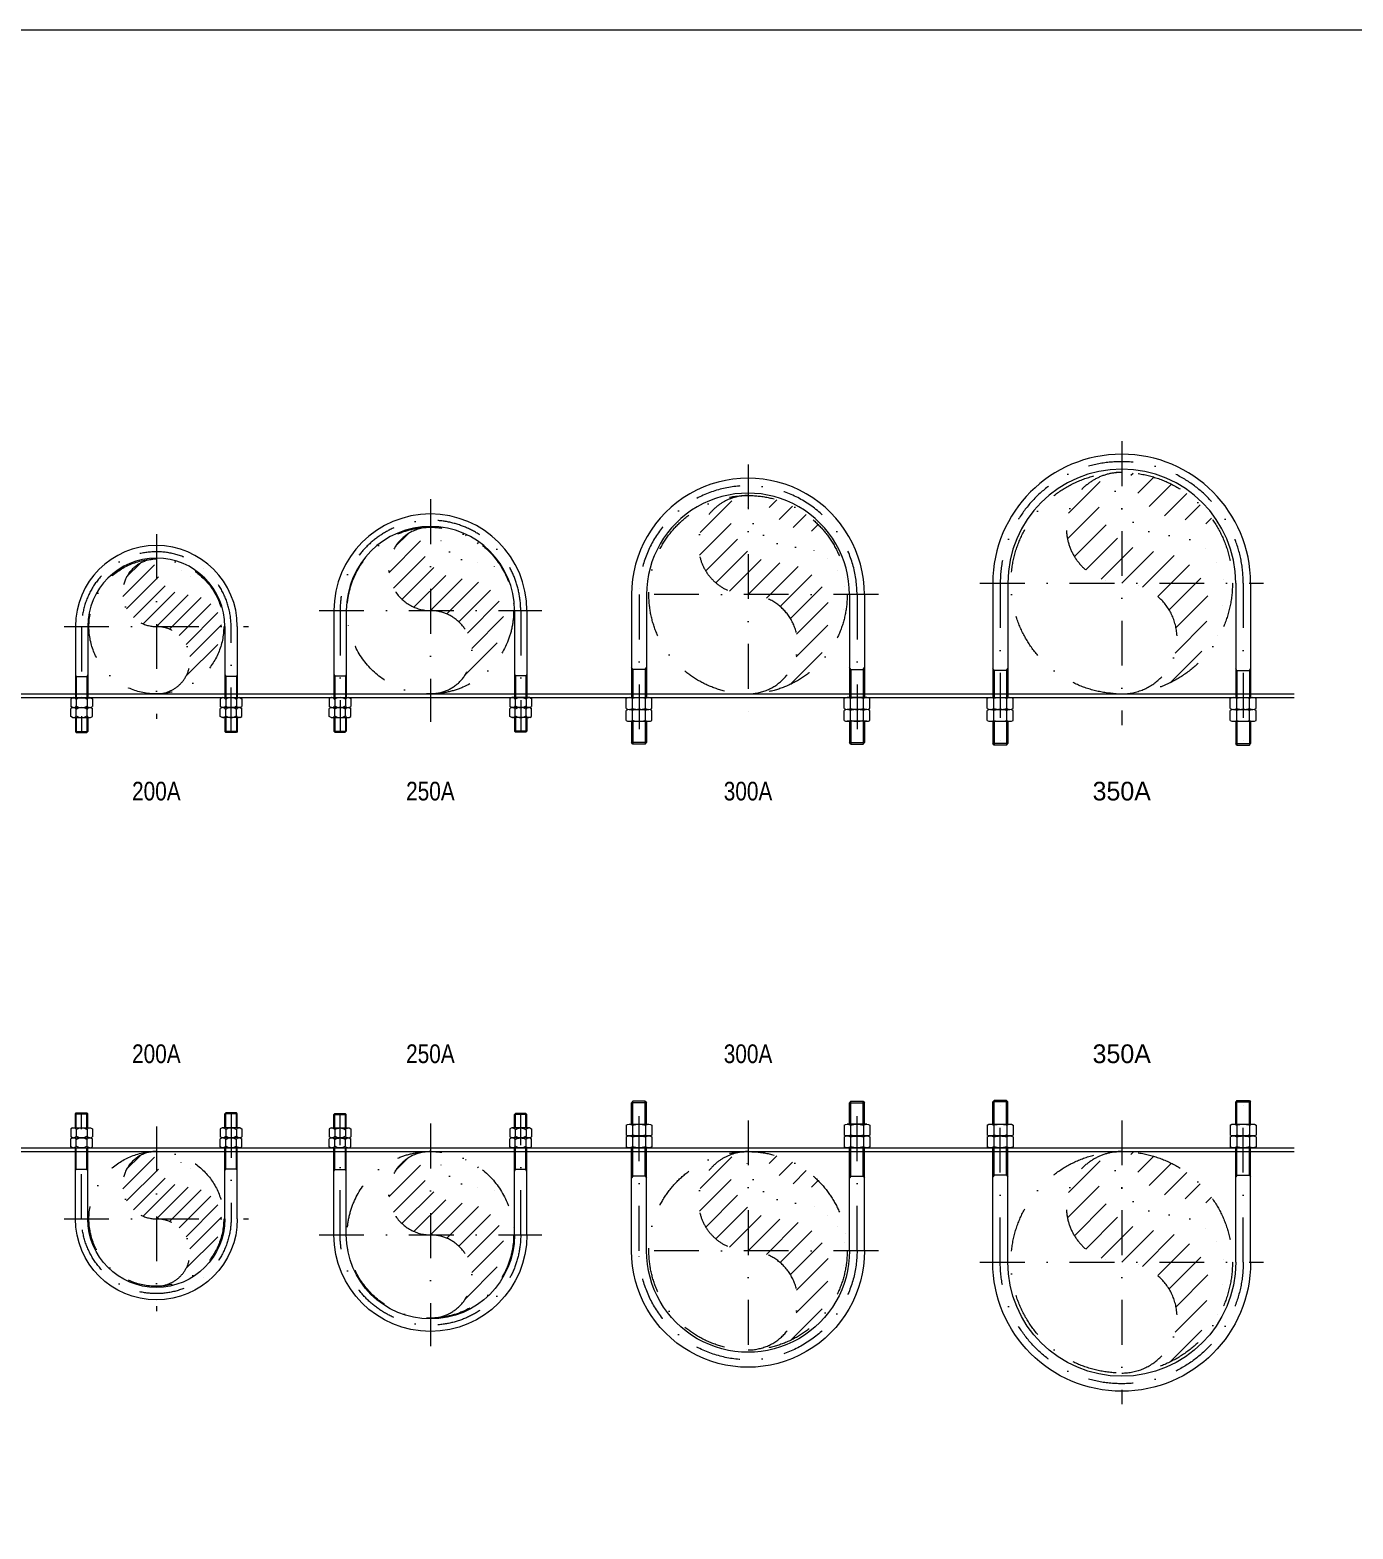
# Model space of a CAD drawing. Extents: x 0 to 90799, y 0 to 77868.
# Drawn here: x 20195 to 22320, y 10222 to 12628 of the extents above; entities that cross this region are included whole.
import ezdxf
from ezdxf.enums import TextEntityAlignment as Align

# ---------------------------------------------------------------- set-up
doc = ezdxf.new("R2010")
doc.units = 0
doc.header["$LTSCALE"] = 30
doc.header["$MEASUREMENT"] = 0
doc.linetypes.add('DGN Style 4', pattern=[4.8, 2.4, -1.2, 0, -1.2])
for name, color, linetype, lineweight in [('L(c)', 1, 'DGN Style 4', 5), ('L(line)', 7, 'Continuous', 5), ('L(txt)', 2, 'Continuous', 13), ('m_a1', 6, 'Continuous', 5)]:
    doc.layers.add(name, color=color, linetype=linetype, lineweight=lineweight)
doc.styles.add('Style-ENGINEERING', font='ENGINEERING.shx')

# ---------------------------------------------------------------- blocks, each defined once
blk = doc.blocks.new('*U1393')
for p, q in [((-130, 20), (-130, -94.2)), ((-110, 20), (-110, -94.2)), ((110, 20), (110, -94.2)), ((130, 20), (130, -94.2)), ((-130, -57.4), (-128.5, -60)), ((-130, -60), (-110, -60)), ((-128.5, -60), (-128.5, -88.6)), ((-128.5, -69.2), (-128.5, -94.2)), ((-110, -57.4), (-111.5, -60)), ((-111.5, -60), (-111.5, -94.2)), ((110, -57.4), (111.5, -60)), ((130, -60), (110, -60)), ((111.5, -60), (111.5, -94.2)), ((130, -57.4), (128.5, -60)), ((128.5, -60), (128.5, -88.6)), ((128.5, -69.2), (128.5, -94.2)), ((-134.5, -94.2), (-137.3, -95.8)), ((-137.3, -95.8), (-137.3, -108.5)), ((-134.5, -94.2), (-105.5, -94.2)), ((-105.5, -94.2), (-102.7, -95.8)), ((-102.7, -95.8), (-102.7, -108.5)), ((105.5, -94.2), (102.7, -95.8)), ((102.7, -95.8), (102.7, -108.5)), ((134.5, -94.2), (105.5, -94.2)), ((134.5, -94.2), (137.3, -95.8)), ((137.3, -95.8), (137.3, -108.5)), ((-134.5, -110.2), (-137.3, -108.5)), ((-134.5, -110.2), (-137.3, -111.8)), ((-137.3, -124.5), (-137.3, -111.8)), ((-134.5, -110.2), (-105.5, -110.2)), ((-128.7, -97), (-128.7, -107.4)), ((-128.7, -123.4), (-128.7, -113)), ((-111.3, -97), (-111.3, -107.4)), ((-111.3, -123.4), (-111.3, -113)), ((-105.5, -110.2), (-102.7, -108.5)), ((-105.5, -110.2), (-102.7, -111.8)), ((-102.7, -124.5), (-102.7, -111.8)), ((105.5, -110.2), (102.7, -108.5)), ((105.5, -110.2), (102.7, -111.8)), ((102.7, -124.5), (102.7, -111.8)), ((134.5, -110.2), (105.5, -110.2)), ((111.3, -97), (111.3, -107.4)), ((111.3, -123.4), (111.3, -113)), ((128.7, -97), (128.7, -107.4)), ((128.7, -123.4), (128.7, -113)), ((134.5, -110.2), (137.3, -108.5)), ((134.5, -110.2), (137.3, -111.8)), ((137.3, -124.5), (137.3, -111.8)), ((-134.5, -126.2), (-137.3, -124.5)), ((-134.5, -126.2), (-105.5, -126.2)), ((-130, -126.2), (-130, -148.4)), ((-128.5, -126.2), (-128.5, -150)), ((-111.5, -126.2), (-111.5, -150)), ((-110, -126.2), (-110, -148.4)), ((-105.5, -126.2), (-102.7, -124.5)), ((105.5, -126.2), (102.7, -124.5)), ((134.5, -126.2), (105.5, -126.2)), ((110, -126.2), (110, -148.4)), ((111.5, -126.2), (111.5, -150)), ((128.5, -126.2), (128.5, -150)), ((130, -126.2), (130, -148.4)), ((134.5, -126.2), (137.3, -124.5)), ((-130, -148.4), (-128.5, -150)), ((-130, -148.4), (-110, -148.4)), ((-128.5, -150), (-111.5, -150)), ((-110, -148.4), (-111.5, -150)), ((110, -148.4), (111.5, -150)), ((130, -148.4), (110, -148.4)), ((128.5, -150), (111.5, -150)), ((130, -148.4), (128.5, -150))]:
    blk.add_line(p, q)
for centre, radius, start, end in [((0, 20), 130, 0, 180), ((0, 20), 110, 0, 180), ((-133, -98.9), 4.75, 24.224, 90), ((-120, -108.9), 14.8, 54.1663, 125.8337), ((-107, -98.9), 4.75, 90, 155.776), ((107, -98.9), 4.75, 24.224, 90), ((120, -108.9), 14.8, 54.1663, 125.8337), ((133, -98.9), 4.75, 90, 155.776), ((-133, -105.4), 4.75, 270, 335.776), ((-133, -114.9), 4.75, 24.224, 90), ((-120, -95.4), 14.8, 234.1663, 305.8337), ((-120, -124.9), 14.8, 54.1663, 125.8337), ((-107, -105.4), 4.75, 204.224, 270), ((-107, -114.9), 4.75, 90, 155.776), ((107, -105.4), 4.75, 270, 335.776), ((107, -114.9), 4.75, 24.224, 90), ((120, -95.4), 14.8, 234.1663, 305.8337), ((120, -124.9), 14.8, 54.1663, 125.8337), ((133, -105.4), 4.75, 204.224, 270), ((133, -114.9), 4.75, 90, 155.776), ((-133, -121.4), 4.75, 270, 335.776), ((-120, -111.4), 14.8, 234.1663, 305.8337), ((-107, -121.4), 4.75, 204.224, 270), ((107, -121.4), 4.75, 270, 335.776), ((120, -111.4), 14.8, 234.1663, 305.8337), ((133, -121.4), 4.75, 204.224, 270)]:
    blk.add_arc(centre, radius, start, end)
blk = doc.blocks.new('*U1392')
at = {"layer": 'L(c)'}
for p, q in [((-120, 20), (-120, -150)), ((120, -150), (120, 19))]:
    blk.add_line(p, q, dxfattribs=at)
blk.add_arc((0, 20), 120, 359.5288, 180, dxfattribs=at)
at = {"layer": 'm_a1'}
blk.add_blockref('*U1393', (0, 0), dxfattribs=at)
blk = doc.blocks.new('*U1395')
for p, q in [((-80.9, 33.9), (-21, 93.8)), ((-74.8, 14.5), (1, 90.3)), ((-74.8, 65.4), (-52.7, 87.6)), ((-63.7, 0.1), (19.5, 83.4)), ((-48.3, -9.9), (35.6, 74)), ((-27.1, -14.2), (49.4, 62.3)), ((-6, -18.5), (61, 48.5)), ((9.5, -28.5), (70.4, 32.5)), ((20.6, -42.8), (77.3, 13.9)), ((26.6, -62.3), (80.9, -8)), ((20.5, -93.8), (78.9, -35.4))]:
    blk.add_line(p, q)
blk = doc.blocks.new('*U1394')
blk.add_circle((0, 0), 108.2)
for centre, start, end in [((0, 54.1), 89.9989, 270.0011), ((0, -54.1), 270.0011, 89.9989)]:
    blk.add_arc(centre, 54.1, start, end)
blk.add_blockref('*U1395', (27.1, 14.2))
blk = doc.blocks.new('*U1391')
at = {"layer": 'L(c)'}
for p, q in [((0, 159.1), (0, -137.2)), ((-148.1, 10.9), (148.2, 10.9))]:
    blk.add_line(p, q, dxfattribs=at)
blk.add_blockref('*U1394', (0, 10.9))
at = {"layer": 'm_a1'}
blk.add_blockref('*U1392', (0, -9.1), dxfattribs=at)
blk = doc.blocks.new('*U1398')
for p, q in [((-0.2, 153.7), (0, 153.7)), ((-155, 20), (-155, -119.7)), ((-135, 20), (-135, -119.7)), ((135, 20), (135, -119.7)), ((155, 20), (155, -119.7)), ((-155, -82.4), (-153.5, -85)), ((-155, -85), (-135, -85)), ((-153.5, -85), (-153.5, -119.7)), ((-135, -82.4), (-136.5, -85)), ((-136.5, -85), (-136.5, -119.7)), ((135, -82.4), (136.5, -85)), ((155, -85), (135, -85)), ((136.5, -85), (136.5, -119.7)), ((155, -82.4), (153.5, -85)), ((153.5, -85), (153.5, -119.7)), ((-159.5, -119.7), (-162.3, -121.3)), ((-159.5, -119.7), (-130.5, -119.7)), ((-130.5, -119.7), (-127.7, -121.3)), ((130.5, -119.7), (127.7, -121.3)), ((159.5, -119.7), (130.5, -119.7)), ((159.5, -119.7), (162.3, -121.3)), ((-162.3, -121.3), (-162.3, -134.1)), ((-159.5, -135.7), (-162.3, -134.1)), ((-159.5, -135.7), (-162.3, -137.3)), ((-162.3, -150.1), (-162.3, -137.3)), ((-159.5, -135.7), (-130.5, -135.7)), ((-153.7, -122.5), (-153.7, -132.9)), ((-153.7, -148.9), (-153.7, -138.5)), ((-136.3, -122.5), (-136.3, -132.9)), ((-136.3, -148.9), (-136.3, -138.5)), ((-130.5, -135.7), (-127.7, -134.1)), ((-130.5, -135.7), (-127.7, -137.3)), ((-127.7, -121.3), (-127.7, -134.1)), ((-127.7, -150.1), (-127.7, -137.3)), ((127.7, -121.3), (127.7, -134.1)), ((130.5, -135.7), (127.7, -134.1)), ((130.5, -135.7), (127.7, -137.3)), ((127.7, -150.1), (127.7, -137.3)), ((159.5, -135.7), (130.5, -135.7)), ((136.3, -122.5), (136.3, -132.9)), ((136.3, -148.9), (136.3, -138.5)), ((153.7, -122.5), (153.7, -132.9)), ((153.7, -148.9), (153.7, -138.5)), ((159.5, -135.7), (162.3, -134.1)), ((159.5, -135.7), (162.3, -137.3)), ((162.3, -121.3), (162.3, -134.1)), ((162.3, -150.1), (162.3, -137.3)), ((-159.5, -151.7), (-162.3, -150.1)), ((-159.5, -151.7), (-130.5, -151.7)), ((-155, -151.7), (-155, -173.4)), ((-153.5, -151.7), (-153.5, -174.9)), ((-136.5, -151.7), (-136.5, -174.9)), ((-135, -151.7), (-135, -173.4)), ((-130.5, -151.7), (-127.7, -150.1)), ((130.5, -151.7), (127.7, -150.1)), ((159.5, -151.7), (130.5, -151.7)), ((135, -151.7), (135, -173.4)), ((136.5, -151.7), (136.5, -174.9)), ((153.5, -151.7), (153.5, -174.9)), ((155, -151.7), (155, -173.4)), ((159.5, -151.7), (162.3, -150.1)), ((-155, -173.4), (-135, -173.4)), ((-155, -173.4), (-153.4, -175)), ((-153.4, -175), (-136.6, -175)), ((-135, -173.4), (-136.6, -175)), ((155, -173.4), (135, -173.4)), ((135, -173.4), (136.6, -175)), ((153.4, -175), (136.6, -175)), ((155, -173.4), (153.4, -175))]:
    blk.add_line(p, q)
for centre, radius, start, end in [((0, 20), 155, 0, 180), ((0, 20), 135, 0, 180), ((-158, -124.5), 4.75, 24.224, 90), ((-145, -134.5), 14.8, 54.1663, 125.8337), ((-132, -124.5), 4.75, 90, 155.776), ((132, -124.5), 4.75, 24.224, 90), ((145, -134.5), 14.8, 54.1663, 125.8337), ((158, -124.5), 4.75, 90, 155.776), ((-158, -131), 4.75, 270, 335.776), ((-158, -140.5), 4.75, 24.224, 90), ((-145, -120.9), 14.8, 234.1663, 305.8337), ((-145, -150.5), 14.8, 54.1663, 125.8337), ((-132, -131), 4.75, 204.224, 270), ((-132, -140.5), 4.75, 90, 155.776), ((132, -131), 4.75, 270, 335.776), ((132, -140.5), 4.75, 24.224, 90), ((145, -120.9), 14.8, 234.1663, 305.8337), ((145, -150.5), 14.8, 54.1663, 125.8337), ((158, -131), 4.75, 204.224, 270), ((158, -140.5), 4.75, 90, 155.776), ((-158, -147), 4.75, 270, 335.776), ((-145, -136.9), 14.8, 234.1663, 305.8337), ((-132, -147), 4.75, 204.224, 270), ((132, -147), 4.75, 270, 335.776), ((145, -136.9), 14.8, 234.1663, 305.8337), ((158, -147), 4.75, 204.224, 270)]:
    blk.add_arc(centre, radius, start, end)
blk = doc.blocks.new('*U1397')
at = {"layer": 'L(c)'}
for p, q in [((-145, 20), (-145, -175)), ((145, 20), (145, -175))]:
    blk.add_line(p, q, dxfattribs=at)
blk.add_arc((0, 20), 145, 0, 180, dxfattribs=at)
at = {"layer": 'm_a1'}
blk.add_blockref('*U1398', (0, 0), dxfattribs=at)
blk = doc.blocks.new('*U1400')
for p, q in [((-100.1, 45.3), (-27.2, 118.1)), ((-92.9, 20.6), (0.4, 113.9)), ((-90, 87.2), (-69.3, 107.9)), ((-79.1, 2.5), (23.7, 105.4)), ((-59.9, -10), (43.8, 93.6)), ((-33.5, -15.5), (61, 79.1)), ((-7.1, -20.9), (75.6, 61.8)), ((12.1, -33.5), (87.4, 41.7)), ((25.9, -51.6), (95.8, 18.4)), ((33.1, -76.2), (100.1, -9.2)), ((23, -118.1), (97.1, -43.9))]:
    blk.add_line(p, q)
blk = doc.blocks.new('*U1399')
blk.add_line((-0.2, 133.7), (0, 133.7))
blk.add_circle((0, 0), 133.7)
for centre, start, end in [((0, 66.8), 89.9989, 270.0011), ((0, -66.9), 270.0011, 89.9989)]:
    blk.add_arc(centre, 66.8, start, end)
blk.add_blockref('*U1400', (33.5, 15.5))
blk = doc.blocks.new('*U1396')
at = {"layer": 'L(c)'}
for p, q in [((0, 186.9), (0, -170.5)), ((-178.7, 8.2), (178.7, 8.2))]:
    blk.add_line(p, q, dxfattribs=at)
blk.add_blockref('*U1399', (0, 8.2))
at = {"layer": 'm_a1'}
blk.add_blockref('*U1397', (0, -11.8), dxfattribs=at)
blk = doc.blocks.new('*U1403')
for p, q in [((0, 185.7), (2, 185.7)), ((-187, 26.5), (-187, -138.8)), ((-163, 26.5), (-163, -138.8)), ((163, 26.5), (163, -138.8)), ((187, 26.5), (187, -138.8)), ((-185, -93.5), (-187, -90.5)), ((-163, -93.5), (-187, -93.5)), ((-185, -93.5), (-185, -138.8)), ((-165, -93.5), (-163, -90.5)), ((-165, -93.5), (-165, -138.8)), ((165, -93.5), (163, -90.5)), ((163, -93.5), (187, -93.5)), ((165, -93.5), (165, -138.8)), ((185, -93.5), (187, -90.5)), ((185, -93.5), (185, -138.8)), ((-195.8, -156.3), (-195.8, -140.3)), ((-190.6, -138.8), (-159.4, -138.8)), ((-185.4, -156.3), (-185.4, -140.3)), ((-164.6, -156.3), (-164.6, -140.3)), ((-154.2, -156.3), (-154.2, -140.3)), ((154.2, -156.3), (154.2, -140.3)), ((190.6, -138.8), (159.4, -138.8)), ((164.6, -156.3), (164.6, -140.3)), ((185.4, -156.3), (185.4, -140.3)), ((195.8, -156.3), (195.8, -140.3)), ((-195.8, -175.3), (-195.8, -159.3)), ((-190.6, -157.8), (-159.4, -157.8)), ((-190.6, -157.8), (-159.4, -157.8)), ((-185.4, -175.3), (-185.4, -159.3)), ((-164.6, -175.3), (-164.6, -159.3)), ((-154.2, -175.3), (-154.2, -159.3)), ((154.2, -175.3), (154.2, -159.3)), ((190.6, -157.8), (159.4, -157.8)), ((190.6, -157.8), (159.4, -157.8)), ((164.6, -175.3), (164.6, -159.3)), ((185.4, -175.3), (185.4, -159.3)), ((195.8, -175.3), (195.8, -159.3)), ((-190.6, -176.8), (-159.4, -176.8)), ((-187, -176.8), (-187, -211)), ((-185, -176.8), (-185, -213.5)), ((-165, -176.8), (-165, -213.5)), ((-163, -176.8), (-163, -211)), ((190.6, -176.8), (159.4, -176.8)), ((163, -176.8), (163, -211)), ((165, -176.8), (165, -213.5)), ((185, -176.8), (185, -213.5)), ((187, -176.8), (187, -211)), ((-163, -211), (-187, -211)), ((-185, -213.5), (-187, -211)), ((-165, -213.5), (-185, -213.5)), ((-165, -213.5), (-163, -211)), ((163, -211), (187, -211)), ((165, -213.5), (163, -211)), ((165, -213.5), (185, -213.5)), ((185, -213.5), (187, -211))]:
    blk.add_line(p, q)
for centre, radius, start, end in [((0, 26.5), 187, 359.997, 180), ((0, 26.5), 163, 359.997, 180), ((-190.6, -148.5), 9.75, 57.7958, 122.2042), ((-175, -175.5), 36.7, 73.5736, 106.4264), ((-159.4, -148.5), 9.75, 57.7958, 122.2042), ((159.4, -148.5), 9.75, 57.7958, 122.2042), ((175, -175.5), 36.7, 73.5736, 106.4264), ((190.6, -148.5), 9.75, 57.7958, 122.2042), ((-190.6, -148), 9.75, 237.7958, 302.2042), ((-190.6, -167.5), 9.75, 57.7958, 122.2042), ((-175, -121), 36.7, 253.5736, 286.4264), ((-175, -194.5), 36.7, 73.5736, 106.4264), ((-159.4, -148), 9.75, 237.7958, 302.2042), ((-159.4, -167.5), 9.75, 57.7958, 122.2042), ((159.4, -148), 9.75, 237.7958, 302.2042), ((159.4, -167.5), 9.75, 57.7958, 122.2042), ((175, -121), 36.7, 253.5736, 286.4264), ((175, -194.5), 36.7, 73.5736, 106.4264), ((190.6, -148), 9.75, 237.7958, 302.2042), ((190.6, -167.5), 9.75, 57.7958, 122.2042), ((-190.6, -167), 9.75, 237.7958, 302.2042), ((-175, -140), 36.7, 253.5736, 286.4264), ((-159.4, -167), 9.75, 237.7958, 302.2042), ((159.4, -167), 9.75, 237.7958, 302.2042), ((175, -140), 36.7, 253.5736, 286.4264), ((190.6, -167), 9.75, 237.7958, 302.2042)]:
    blk.add_arc(centre, radius, start, end)
blk = doc.blocks.new('*U1402')
at = {"layer": 'L(c)'}
for p, q in [((-175, 26.5), (-175, -213.5)), ((175, 26.5), (175, -213.5))]:
    blk.add_line(p, q, dxfattribs=at)
blk.add_arc((0, 26.5), 175, 359.997, 180, dxfattribs=at)
at = {"layer": 'm_a1'}
blk.add_blockref('*U1403', (0, 0), dxfattribs=at)
blk = doc.blocks.new('*U1405')
for p, q in [((-118.2, 56.2), (-23.3, 151.1)), ((-117.2, 92.5), (-60.3, 149.4)), ((-108.1, 30.9), (6.1, 145.1)), ((-91.9, 11.8), (31.4, 135)), ((-69.8, -1.5), (53.3, 121.7)), ((-40.2, -7.2), (72.4, 105.4)), ((-10.6, -13), (88.7, 86.3)), ((11.5, -26.3), (102.1, 64.3)), ((27.8, -45.3), (112.2, 39.1)), ((37.8, -70.7), (118.2, 9.7)), ((36.9, -107), (118, -25.8)), ((28.1, -151.1), (103.7, -75.5))]:
    blk.add_line(p, q)
blk = doc.blocks.new('*U1404')
blk.add_line((0, 159.2), (2, 159.2))
blk.add_circle((0, 0), 159.2)
for centre, start, end in [((0, 79.6), 89.9989, 270.0011), ((0, -79.6), 270.0011, 89.9989)]:
    blk.add_arc(centre, 79.6, start, end)
blk.add_blockref('*U1405', (40.2, 7.2))
blk = doc.blocks.new('*U1401')
at = {"layer": 'L(c)'}
for p, q in [((0, 224.6), (0, -193.9)), ((209.3, 15.4), (-209.2, 15.4))]:
    blk.add_line(p, q, dxfattribs=at)
blk.add_blockref('*U1404', (0, 15.4))
at = {"layer": 'm_a1'}
blk.add_blockref('*U1402', (0, -11.1), dxfattribs=at)
blk = doc.blocks.new('*U1408')
for p, q in [((-207, 26.5), (-207, -157.3)), ((-183, 26.5), (-183, -157.3)), ((183, 26.5), (183, -157.3)), ((207, 26.5), (207, -157.3)), ((-205, -113.5), (-207, -110.5)), ((-183, -113.5), (-207, -113.5)), ((-205, -113.5), (-205, -157.3)), ((-185, -113.5), (-183, -110.5)), ((-185, -113.5), (-185, -157.3)), ((185, -113.5), (183, -110.5)), ((183, -113.5), (207, -113.5)), ((185, -113.5), (185, -157.3)), ((205, -113.5), (207, -110.5)), ((205, -113.5), (205, -157.3)), ((-215.8, -174.8), (-215.8, -158.8)), ((-210.6, -157.3), (-179.4, -157.3)), ((-205.4, -174.8), (-205.4, -158.8)), ((-184.6, -174.8), (-184.6, -158.8)), ((-174.2, -174.8), (-174.2, -158.8)), ((174.2, -174.8), (174.2, -158.8)), ((179.4, -157.3), (210.6, -157.3)), ((184.6, -174.8), (184.6, -158.8)), ((205.4, -174.8), (205.4, -158.8)), ((215.8, -174.8), (215.8, -158.8)), ((-215.8, -193.8), (-215.8, -177.8)), ((-210.6, -176.3), (-179.4, -176.3)), ((-210.6, -176.3), (-179.4, -176.3)), ((-205.4, -193.8), (-205.4, -177.8)), ((-184.6, -193.8), (-184.6, -177.8)), ((-174.2, -193.8), (-174.2, -177.8)), ((174.2, -193.8), (174.2, -177.8)), ((179.4, -176.3), (210.6, -176.3)), ((179.4, -176.3), (210.6, -176.3)), ((184.6, -193.8), (184.6, -177.8)), ((205.4, -193.8), (205.4, -177.8)), ((215.8, -193.8), (215.8, -177.8)), ((-210.6, -195.3), (-179.4, -195.3)), ((-207, -195.3), (-207, -231)), ((-205, -195.3), (-205, -233.5)), ((-185, -195.3), (-185, -233.5)), ((-183, -195.3), (-183, -231)), ((179.4, -195.3), (210.6, -195.3)), ((183, -195.3), (183, -231)), ((185, -195.3), (185, -233.5)), ((205, -195.3), (205, -233.5)), ((207, -195.3), (207, -231)), ((-183, -231), (-207, -231)), ((-205, -233.5), (-207, -231)), ((-185, -233.5), (-205, -233.5)), ((-185, -233.5), (-183, -231)), ((183, -231), (207, -231)), ((185, -233.5), (183, -231)), ((185, -233.5), (205, -233.5)), ((205, -233.5), (207, -231))]:
    blk.add_line(p, q)
for centre, radius, start, end in [((0, 26.5), 207, 0, 180), ((0, 26.5), 183, 0, 180), ((-210.6, -167.1), 9.75, 57.7958, 122.2042), ((-195, -194.1), 36.7, 73.5736, 106.4264), ((-179.4, -167.1), 9.75, 57.7958, 122.2042), ((179.4, -167.1), 9.75, 57.7958, 122.2042), ((195, -194.1), 36.7, 73.5736, 106.4264), ((210.6, -167.1), 9.75, 57.7958, 122.2042), ((-210.6, -166.6), 9.75, 237.7958, 302.2042), ((-210.6, -186.1), 9.75, 57.7958, 122.2042), ((-195, -139.6), 36.7, 253.5736, 286.4264), ((-195, -213.1), 36.7, 73.5736, 106.4264), ((-179.4, -166.6), 9.75, 237.7958, 302.2042), ((-179.4, -186.1), 9.75, 57.7958, 122.2042), ((179.4, -166.6), 9.75, 237.7958, 302.2042), ((179.4, -186.1), 9.75, 57.7958, 122.2042), ((195, -139.6), 36.7, 253.5736, 286.4264), ((195, -213.1), 36.7, 73.5736, 106.4264), ((210.6, -166.6), 9.75, 237.7958, 302.2042), ((210.6, -186.1), 9.75, 57.7958, 122.2042), ((-210.6, -185.6), 9.75, 237.7958, 302.2042), ((-195, -158.6), 36.7, 253.5736, 286.4264), ((-179.4, -185.6), 9.75, 237.7958, 302.2042), ((179.4, -185.6), 9.75, 237.7958, 302.2042), ((195, -158.6), 36.7, 253.5736, 286.4264), ((210.6, -185.6), 9.75, 237.7958, 302.2042)]:
    blk.add_arc(centre, radius, start, end)
blk = doc.blocks.new('*U1407')
at = {"layer": 'L(c)'}
for p, q in [((-195, 26.5), (-195, -233.5)), ((195, 26.5), (195, -233.5))]:
    blk.add_line(p, q, dxfattribs=at)
blk.add_arc((0, 26.5), 195, 0, 180, dxfattribs=at)
at = {"layer": 'm_a1'}
blk.add_blockref('*U1408', (0, 0), dxfattribs=at)
blk = doc.blocks.new('*U1410')
for p, q in [((-132, 62.8), (-26.4, 168.4)), ((-130.6, 103.8), (-68.1, 166.3)), ((-120.9, 34.3), (6.6, 161.8)), ((-102.7, 12.9), (34.9, 150.5)), ((-78, -2), (59.5, 135.5)), ((-44.9, -8.4), (80.9, 117.3)), ((-11.7, -14.9), (99.1, 95.9)), ((13, -29.8), (114.1, 71.3)), ((31.2, -51.2), (125.4, 43)), ((42.3, -79.7), (132, 10)), ((40.9, -120.6), (131.6, -29.9)), ((32.8, -168.4), (115.1, -86.1))]:
    blk.add_line(p, q)
blk = doc.blocks.new('*U1409')
blk.add_circle((0, 0), 177.8)
for centre, start, end in [((0, 88.9), 89.9989, 270.0011), ((0, -88.9), 270.0011, 89.9989)]:
    blk.add_arc(centre, 88.9, start, end)
blk.add_blockref('*U1410', (44.9, 8.4))
blk = doc.blocks.new('*U1406')
at = {"layer": 'L(c)'}
for p, q in [((0, 243.9), (0, -211.7)), ((-227.8, 16.1), (227.8, 16.1))]:
    blk.add_line(p, q, dxfattribs=at)
blk.add_blockref('*U1409', (0, 16.1))
at = {"layer": 'm_a1'}
blk.add_blockref('*U1407', (0, -10.4), dxfattribs=at)
blk = doc.blocks.new('*U1453')
for p, q in [((-207, 26.5), (-207, -157.3)), ((-183, 26.5), (-183, -157.3)), ((183, 26.5), (183, -157.3)), ((207, 26.5), (207, -157.3)), ((-205, -113.5), (-207, -110.5)), ((-183, -113.5), (-207, -113.5)), ((-205, -113.5), (-205, -157.3)), ((-185, -113.5), (-183, -110.5)), ((-185, -113.5), (-185, -157.3)), ((185, -113.5), (183, -110.5)), ((183, -113.5), (207, -113.5)), ((185, -113.5), (185, -157.3)), ((205, -113.5), (207, -110.5)), ((205, -113.5), (205, -157.3)), ((-215.8, -174.8), (-215.8, -158.8)), ((-210.6, -157.3), (-179.4, -157.3)), ((-205.4, -174.8), (-205.4, -158.8)), ((-184.6, -174.8), (-184.6, -158.8)), ((-174.2, -174.8), (-174.2, -158.8)), ((174.2, -174.8), (174.2, -158.8)), ((179.4, -157.3), (210.6, -157.3)), ((184.6, -174.8), (184.6, -158.8)), ((205.4, -174.8), (205.4, -158.8)), ((215.8, -174.8), (215.8, -158.8)), ((-215.8, -193.8), (-215.8, -177.8)), ((-210.6, -176.3), (-179.4, -176.3)), ((-210.6, -176.3), (-179.4, -176.3)), ((-205.4, -193.8), (-205.4, -177.8)), ((-184.6, -193.8), (-184.6, -177.8)), ((-174.2, -193.8), (-174.2, -177.8)), ((174.2, -193.8), (174.2, -177.8)), ((179.4, -176.3), (210.6, -176.3)), ((179.4, -176.3), (210.6, -176.3)), ((184.6, -193.8), (184.6, -177.8)), ((205.4, -193.8), (205.4, -177.8)), ((215.8, -193.8), (215.8, -177.8)), ((-210.6, -195.3), (-179.4, -195.3)), ((-207, -195.3), (-207, -231)), ((-205, -195.3), (-205, -233.5)), ((-185, -195.3), (-185, -233.5)), ((-183, -195.3), (-183, -231)), ((179.4, -195.3), (210.6, -195.3)), ((183, -195.3), (183, -231)), ((185, -195.3), (185, -233.5)), ((205, -195.3), (205, -233.5)), ((207, -195.3), (207, -231)), ((-183, -231), (-207, -231)), ((-205, -233.5), (-207, -231)), ((-185, -233.5), (-205, -233.5)), ((-185, -233.5), (-183, -231)), ((183, -231), (207, -231)), ((185, -233.5), (183, -231)), ((185, -233.5), (205, -233.5)), ((205, -233.5), (207, -231))]:
    blk.add_line(p, q)
for centre, radius, start, end in [((0, 26.5), 207, 0, 180), ((0, 26.5), 183, 0, 180), ((-210.6, -167.1), 9.75, 57.7958, 122.2042), ((-195, -194.1), 36.7, 73.5736, 106.4264), ((-179.4, -167.1), 9.75, 57.7958, 122.2042), ((179.4, -167.1), 9.75, 57.7958, 122.2042), ((195, -194.1), 36.7, 73.5736, 106.4264), ((210.6, -167.1), 9.75, 57.7958, 122.2042), ((-210.6, -166.6), 9.75, 237.7958, 302.2042), ((-210.6, -186.1), 9.75, 57.7958, 122.2042), ((-195, -139.6), 36.7, 253.5736, 286.4264), ((-195, -213.1), 36.7, 73.5736, 106.4264), ((-179.4, -166.6), 9.75, 237.7958, 302.2042), ((-179.4, -186.1), 9.75, 57.7958, 122.2042), ((179.4, -166.6), 9.75, 237.7958, 302.2042), ((179.4, -186.1), 9.75, 57.7958, 122.2042), ((195, -139.6), 36.7, 253.5736, 286.4264), ((195, -213.1), 36.7, 73.5736, 106.4264), ((210.6, -166.6), 9.75, 237.7958, 302.2042), ((210.6, -186.1), 9.75, 57.7958, 122.2042), ((-210.6, -185.6), 9.75, 237.7958, 302.2042), ((-195, -158.6), 36.7, 253.5736, 286.4264), ((-179.4, -185.6), 9.75, 237.7958, 302.2042), ((179.4, -185.6), 9.75, 237.7958, 302.2042), ((195, -158.6), 36.7, 253.5736, 286.4264), ((210.6, -185.6), 9.75, 237.7958, 302.2042)]:
    blk.add_arc(centre, radius, start, end)
blk = doc.blocks.new('*U1452')
at = {"layer": 'L(c)'}
for p, q in [((-195, 26.5), (-195, -233.5)), ((195, 26.5), (195, -233.5))]:
    blk.add_line(p, q, dxfattribs=at)
blk.add_arc((0, 26.5), 195, 0, 180, dxfattribs=at)
at = {"layer": 'm_a1'}
blk.add_blockref('*U1453', (0, 0), dxfattribs=at)
blk = doc.blocks.new('*U1455')
for p, q in [((-132, 62.8), (-26.4, 168.4)), ((-130.6, 103.8), (-68.1, 166.3)), ((-120.9, 34.3), (6.6, 161.8)), ((-102.7, 12.9), (34.9, 150.5)), ((-78, -2), (59.5, 135.5)), ((-44.9, -8.4), (80.9, 117.3)), ((-11.7, -14.9), (99.1, 95.9)), ((13, -29.8), (114.1, 71.3)), ((31.2, -51.2), (125.4, 43)), ((42.3, -79.7), (132, 10)), ((40.9, -120.6), (131.6, -29.9)), ((32.8, -168.4), (115.1, -86.1))]:
    blk.add_line(p, q)
blk = doc.blocks.new('*U1454')
blk.add_circle((0, 0), 177.8)
for centre, start, end in [((0, 88.9), 89.9989, 270.0011), ((0, -88.9), 270.0011, 89.9989)]:
    blk.add_arc(centre, 88.9, start, end)
blk.add_blockref('*U1455', (44.9, 8.4))
blk = doc.blocks.new('*U1451')
at = {"layer": 'L(c)'}
for p, q in [((0, 211.7), (0, -243.9)), ((-227.8, -16.1), (227.8, -16.1))]:
    blk.add_line(p, q, dxfattribs=at)
blk.add_blockref('*U1454', (0, -16.1))
at = {"layer": 'm_a1', "extrusion": (0, 0, -1), "rotation": 180}
blk.add_blockref('*U1452', (0, 10.4), dxfattribs=at)
blk = doc.blocks.new('*U1458')
for p, q in [((0, 185.7), (2, 185.7)), ((-187, 26.5), (-187, -138.8)), ((-163, 26.5), (-163, -138.8)), ((163, 26.5), (163, -138.8)), ((187, 26.5), (187, -138.8)), ((-185, -93.5), (-187, -90.5)), ((-163, -93.5), (-187, -93.5)), ((-185, -93.5), (-185, -138.8)), ((-165, -93.5), (-163, -90.5)), ((-165, -93.5), (-165, -138.8)), ((165, -93.5), (163, -90.5)), ((163, -93.5), (187, -93.5)), ((165, -93.5), (165, -138.8)), ((185, -93.5), (187, -90.5)), ((185, -93.5), (185, -138.8)), ((-195.8, -156.3), (-195.8, -140.3)), ((-190.6, -138.8), (-159.4, -138.8)), ((-185.4, -156.3), (-185.4, -140.3)), ((-164.6, -156.3), (-164.6, -140.3)), ((-154.2, -156.3), (-154.2, -140.3)), ((154.2, -156.3), (154.2, -140.3)), ((190.6, -138.8), (159.4, -138.8)), ((164.6, -156.3), (164.6, -140.3)), ((185.4, -156.3), (185.4, -140.3)), ((195.8, -156.3), (195.8, -140.3)), ((-195.8, -175.3), (-195.8, -159.3)), ((-190.6, -157.8), (-159.4, -157.8)), ((-190.6, -157.8), (-159.4, -157.8)), ((-185.4, -175.3), (-185.4, -159.3)), ((-164.6, -175.3), (-164.6, -159.3)), ((-154.2, -175.3), (-154.2, -159.3)), ((154.2, -175.3), (154.2, -159.3)), ((190.6, -157.8), (159.4, -157.8)), ((190.6, -157.8), (159.4, -157.8)), ((164.6, -175.3), (164.6, -159.3)), ((185.4, -175.3), (185.4, -159.3)), ((195.8, -175.3), (195.8, -159.3)), ((-190.6, -176.8), (-159.4, -176.8)), ((-187, -176.8), (-187, -211)), ((-185, -176.8), (-185, -213.5)), ((-165, -176.8), (-165, -213.5)), ((-163, -176.8), (-163, -211)), ((190.6, -176.8), (159.4, -176.8)), ((163, -176.8), (163, -211)), ((165, -176.8), (165, -213.5)), ((185, -176.8), (185, -213.5)), ((187, -176.8), (187, -211)), ((-163, -211), (-187, -211)), ((-185, -213.5), (-187, -211)), ((-165, -213.5), (-185, -213.5)), ((-165, -213.5), (-163, -211)), ((163, -211), (187, -211)), ((165, -213.5), (163, -211)), ((165, -213.5), (185, -213.5)), ((185, -213.5), (187, -211))]:
    blk.add_line(p, q)
for centre, radius, start, end in [((0, 26.5), 187, 359.997, 180), ((0, 26.5), 163, 359.997, 180), ((-190.6, -148.5), 9.75, 57.7958, 122.2042), ((-175, -175.5), 36.7, 73.5736, 106.4264), ((-159.4, -148.5), 9.75, 57.7958, 122.2042), ((159.4, -148.5), 9.75, 57.7958, 122.2042), ((175, -175.5), 36.7, 73.5736, 106.4264), ((190.6, -148.5), 9.75, 57.7958, 122.2042), ((-190.6, -148), 9.75, 237.7958, 302.2042), ((-190.6, -167.5), 9.75, 57.7958, 122.2042), ((-175, -121), 36.7, 253.5736, 286.4264), ((-175, -194.5), 36.7, 73.5736, 106.4264), ((-159.4, -148), 9.75, 237.7958, 302.2042), ((-159.4, -167.5), 9.75, 57.7958, 122.2042), ((159.4, -148), 9.75, 237.7958, 302.2042), ((159.4, -167.5), 9.75, 57.7958, 122.2042), ((175, -121), 36.7, 253.5736, 286.4264), ((175, -194.5), 36.7, 73.5736, 106.4264), ((190.6, -148), 9.75, 237.7958, 302.2042), ((190.6, -167.5), 9.75, 57.7958, 122.2042), ((-190.6, -167), 9.75, 237.7958, 302.2042), ((-175, -140), 36.7, 253.5736, 286.4264), ((-159.4, -167), 9.75, 237.7958, 302.2042), ((159.4, -167), 9.75, 237.7958, 302.2042), ((175, -140), 36.7, 253.5736, 286.4264), ((190.6, -167), 9.75, 237.7958, 302.2042)]:
    blk.add_arc(centre, radius, start, end)
blk = doc.blocks.new('*U1457')
at = {"layer": 'L(c)'}
for p, q in [((-175, 26.5), (-175, -213.5)), ((175, 26.5), (175, -213.5))]:
    blk.add_line(p, q, dxfattribs=at)
blk.add_arc((0, 26.5), 175, 359.997, 180, dxfattribs=at)
at = {"layer": 'm_a1'}
blk.add_blockref('*U1458', (0, 0), dxfattribs=at)
blk = doc.blocks.new('*U1460')
for p, q in [((-118.2, 56.2), (-23.3, 151.1)), ((-117.2, 92.5), (-60.3, 149.4)), ((-108.1, 30.9), (6.1, 145.1)), ((-91.9, 11.8), (31.4, 135)), ((-69.8, -1.5), (53.3, 121.7)), ((-40.2, -7.2), (72.4, 105.4)), ((-10.6, -13), (88.7, 86.3)), ((11.5, -26.3), (102.1, 64.3)), ((27.8, -45.3), (112.2, 39.1)), ((37.8, -70.7), (118.2, 9.7)), ((36.9, -107), (118, -25.8)), ((28.1, -151.1), (103.7, -75.5))]:
    blk.add_line(p, q)
blk = doc.blocks.new('*U1459')
blk.add_line((0, 159.2), (2, 159.2))
blk.add_circle((0, 0), 159.2)
for centre, start, end in [((0, 79.6), 89.9989, 270.0011), ((0, -79.6), 270.0011, 89.9989)]:
    blk.add_arc(centre, 79.6, start, end)
blk.add_blockref('*U1460', (40.2, 7.2))
blk = doc.blocks.new('*U1456')
at = {"layer": 'L(c)'}
for p, q in [((0, 193.9), (0, -224.6)), ((209.3, -15.4), (-209.2, -15.4))]:
    blk.add_line(p, q, dxfattribs=at)
blk.add_blockref('*U1459', (0, -15.4))
at = {"layer": 'm_a1', "extrusion": (0, 0, -1), "rotation": 180}
blk.add_blockref('*U1457', (0, 11.1), dxfattribs=at)
blk = doc.blocks.new('*U1463')
for p, q in [((-0.2, 153.7), (0, 153.7)), ((-155, 20), (-155, -119.7)), ((-135, 20), (-135, -119.7)), ((135, 20), (135, -119.7)), ((155, 20), (155, -119.7)), ((-155, -82.4), (-153.5, -85)), ((-155, -85), (-135, -85)), ((-153.5, -85), (-153.5, -119.7)), ((-135, -82.4), (-136.5, -85)), ((-136.5, -85), (-136.5, -119.7)), ((135, -82.4), (136.5, -85)), ((155, -85), (135, -85)), ((136.5, -85), (136.5, -119.7)), ((155, -82.4), (153.5, -85)), ((153.5, -85), (153.5, -119.7)), ((-159.5, -119.7), (-162.3, -121.3)), ((-159.5, -119.7), (-130.5, -119.7)), ((-130.5, -119.7), (-127.7, -121.3)), ((130.5, -119.7), (127.7, -121.3)), ((159.5, -119.7), (130.5, -119.7)), ((159.5, -119.7), (162.3, -121.3)), ((-162.3, -121.3), (-162.3, -134.1)), ((-159.5, -135.7), (-162.3, -134.1)), ((-159.5, -135.7), (-162.3, -137.3)), ((-162.3, -150.1), (-162.3, -137.3)), ((-159.5, -135.7), (-130.5, -135.7)), ((-153.7, -122.5), (-153.7, -132.9)), ((-153.7, -148.9), (-153.7, -138.5)), ((-136.3, -122.5), (-136.3, -132.9)), ((-136.3, -148.9), (-136.3, -138.5)), ((-130.5, -135.7), (-127.7, -134.1)), ((-130.5, -135.7), (-127.7, -137.3)), ((-127.7, -121.3), (-127.7, -134.1)), ((-127.7, -150.1), (-127.7, -137.3)), ((127.7, -121.3), (127.7, -134.1)), ((130.5, -135.7), (127.7, -134.1)), ((130.5, -135.7), (127.7, -137.3)), ((127.7, -150.1), (127.7, -137.3)), ((159.5, -135.7), (130.5, -135.7)), ((136.3, -122.5), (136.3, -132.9)), ((136.3, -148.9), (136.3, -138.5)), ((153.7, -122.5), (153.7, -132.9)), ((153.7, -148.9), (153.7, -138.5)), ((159.5, -135.7), (162.3, -134.1)), ((159.5, -135.7), (162.3, -137.3)), ((162.3, -121.3), (162.3, -134.1)), ((162.3, -150.1), (162.3, -137.3)), ((-159.5, -151.7), (-162.3, -150.1)), ((-159.5, -151.7), (-130.5, -151.7)), ((-155, -151.7), (-155, -173.4)), ((-153.5, -151.7), (-153.5, -174.9)), ((-136.5, -151.7), (-136.5, -174.9)), ((-135, -151.7), (-135, -173.4)), ((-130.5, -151.7), (-127.7, -150.1)), ((130.5, -151.7), (127.7, -150.1)), ((159.5, -151.7), (130.5, -151.7)), ((135, -151.7), (135, -173.4)), ((136.5, -151.7), (136.5, -174.9)), ((153.5, -151.7), (153.5, -174.9)), ((155, -151.7), (155, -173.4)), ((159.5, -151.7), (162.3, -150.1)), ((-155, -173.4), (-135, -173.4)), ((-155, -173.4), (-153.4, -175)), ((-153.4, -175), (-136.6, -175)), ((-135, -173.4), (-136.6, -175)), ((155, -173.4), (135, -173.4)), ((135, -173.4), (136.6, -175)), ((153.4, -175), (136.6, -175)), ((155, -173.4), (153.4, -175))]:
    blk.add_line(p, q)
for centre, radius, start, end in [((0, 20), 155, 0, 180), ((0, 20), 135, 0, 180), ((-158, -124.5), 4.75, 24.224, 90), ((-145, -134.5), 14.8, 54.1663, 125.8337), ((-132, -124.5), 4.75, 90, 155.776), ((132, -124.5), 4.75, 24.224, 90), ((145, -134.5), 14.8, 54.1663, 125.8337), ((158, -124.5), 4.75, 90, 155.776), ((-158, -131), 4.75, 270, 335.776), ((-158, -140.5), 4.75, 24.224, 90), ((-145, -120.9), 14.8, 234.1663, 305.8337), ((-145, -150.5), 14.8, 54.1663, 125.8337), ((-132, -131), 4.75, 204.224, 270), ((-132, -140.5), 4.75, 90, 155.776), ((132, -131), 4.75, 270, 335.776), ((132, -140.5), 4.75, 24.224, 90), ((145, -120.9), 14.8, 234.1663, 305.8337), ((145, -150.5), 14.8, 54.1663, 125.8337), ((158, -131), 4.75, 204.224, 270), ((158, -140.5), 4.75, 90, 155.776), ((-158, -147), 4.75, 270, 335.776), ((-145, -136.9), 14.8, 234.1663, 305.8337), ((-132, -147), 4.75, 204.224, 270), ((132, -147), 4.75, 270, 335.776), ((145, -136.9), 14.8, 234.1663, 305.8337), ((158, -147), 4.75, 204.224, 270)]:
    blk.add_arc(centre, radius, start, end)
blk = doc.blocks.new('*U1462')
at = {"layer": 'L(c)'}
for p, q in [((-145, 20), (-145, -175)), ((145, 20), (145, -175))]:
    blk.add_line(p, q, dxfattribs=at)
blk.add_arc((0, 20), 145, 0, 180, dxfattribs=at)
at = {"layer": 'm_a1'}
blk.add_blockref('*U1463', (0, 0), dxfattribs=at)
blk = doc.blocks.new('*U1465')
for p, q in [((-100.1, 45.3), (-27.2, 118.1)), ((-92.9, 20.6), (0.4, 113.9)), ((-90, 87.2), (-69.3, 107.9)), ((-79.1, 2.5), (23.7, 105.4)), ((-59.9, -10), (43.8, 93.6)), ((-33.5, -15.5), (61, 79.1)), ((-7.1, -20.9), (75.6, 61.8)), ((12.1, -33.5), (87.4, 41.7)), ((25.9, -51.6), (95.8, 18.4)), ((33.1, -76.2), (100.1, -9.2)), ((23, -118.1), (97.1, -43.9))]:
    blk.add_line(p, q)
blk = doc.blocks.new('*U1464')
blk.add_line((-0.2, 133.7), (0, 133.7))
blk.add_circle((0, 0), 133.7)
for centre, start, end in [((0, 66.8), 89.9989, 270.0011), ((0, -66.9), 270.0011, 89.9989)]:
    blk.add_arc(centre, 66.8, start, end)
blk.add_blockref('*U1465', (33.5, 15.5))
blk = doc.blocks.new('*U1461')
at = {"layer": 'L(c)'}
for p, q in [((0, 170.6), (0, -186.8)), ((-178.7, -8.1), (178.7, -8.1))]:
    blk.add_line(p, q, dxfattribs=at)
blk.add_blockref('*U1464', (0, -8.1))
at = {"layer": 'm_a1', "extrusion": (0, 0, -1), "rotation": 180}
blk.add_blockref('*U1462', (0, 11.8), dxfattribs=at)
blk = doc.blocks.new('*U1468')
for p, q in [((-130, 20), (-130, -94.2)), ((-110, 20), (-110, -94.2)), ((110, 20), (110, -94.2)), ((130, 20), (130, -94.2)), ((-130, -57.4), (-128.5, -60)), ((-130, -60), (-110, -60)), ((-128.5, -60), (-128.5, -88.6)), ((-128.5, -69.2), (-128.5, -94.2)), ((-110, -57.4), (-111.5, -60)), ((-111.5, -60), (-111.5, -94.2)), ((110, -57.4), (111.5, -60)), ((130, -60), (110, -60)), ((111.5, -60), (111.5, -94.2)), ((130, -57.4), (128.5, -60)), ((128.5, -60), (128.5, -88.6)), ((128.5, -69.2), (128.5, -94.2)), ((-134.5, -94.2), (-137.3, -95.8)), ((-137.3, -95.8), (-137.3, -108.5)), ((-134.5, -94.2), (-105.5, -94.2)), ((-105.5, -94.2), (-102.7, -95.8)), ((-102.7, -95.8), (-102.7, -108.5)), ((105.5, -94.2), (102.7, -95.8)), ((102.7, -95.8), (102.7, -108.5)), ((134.5, -94.2), (105.5, -94.2)), ((134.5, -94.2), (137.3, -95.8)), ((137.3, -95.8), (137.3, -108.5)), ((-134.5, -110.2), (-137.3, -108.5)), ((-134.5, -110.2), (-137.3, -111.8)), ((-137.3, -124.5), (-137.3, -111.8)), ((-134.5, -110.2), (-105.5, -110.2)), ((-128.7, -97), (-128.7, -107.4)), ((-128.7, -123.4), (-128.7, -113)), ((-111.3, -97), (-111.3, -107.4)), ((-111.3, -123.4), (-111.3, -113)), ((-105.5, -110.2), (-102.7, -108.5)), ((-105.5, -110.2), (-102.7, -111.8)), ((-102.7, -124.5), (-102.7, -111.8)), ((105.5, -110.2), (102.7, -108.5)), ((105.5, -110.2), (102.7, -111.8)), ((102.7, -124.5), (102.7, -111.8)), ((134.5, -110.2), (105.5, -110.2)), ((111.3, -97), (111.3, -107.4)), ((111.3, -123.4), (111.3, -113)), ((128.7, -97), (128.7, -107.4)), ((128.7, -123.4), (128.7, -113)), ((134.5, -110.2), (137.3, -108.5)), ((134.5, -110.2), (137.3, -111.8)), ((137.3, -124.5), (137.3, -111.8)), ((-134.5, -126.2), (-137.3, -124.5)), ((-134.5, -126.2), (-105.5, -126.2)), ((-130, -126.2), (-130, -148.4)), ((-128.5, -126.2), (-128.5, -150)), ((-111.5, -126.2), (-111.5, -150)), ((-110, -126.2), (-110, -148.4)), ((-105.5, -126.2), (-102.7, -124.5)), ((105.5, -126.2), (102.7, -124.5)), ((134.5, -126.2), (105.5, -126.2)), ((110, -126.2), (110, -148.4)), ((111.5, -126.2), (111.5, -150)), ((128.5, -126.2), (128.5, -150)), ((130, -126.2), (130, -148.4)), ((134.5, -126.2), (137.3, -124.5)), ((-130, -148.4), (-128.5, -150)), ((-130, -148.4), (-110, -148.4)), ((-128.5, -150), (-111.5, -150)), ((-110, -148.4), (-111.5, -150)), ((110, -148.4), (111.5, -150)), ((130, -148.4), (110, -148.4)), ((128.5, -150), (111.5, -150)), ((130, -148.4), (128.5, -150))]:
    blk.add_line(p, q)
for centre, radius, start, end in [((0, 20), 130, 0, 180), ((0, 20), 110, 0, 180), ((-133, -98.9), 4.75, 24.224, 90), ((-120, -108.9), 14.8, 54.1663, 125.8337), ((-107, -98.9), 4.75, 90, 155.776), ((107, -98.9), 4.75, 24.224, 90), ((120, -108.9), 14.8, 54.1663, 125.8337), ((133, -98.9), 4.75, 90, 155.776), ((-133, -105.4), 4.75, 270, 335.776), ((-133, -114.9), 4.75, 24.224, 90), ((-120, -95.4), 14.8, 234.1663, 305.8337), ((-120, -124.9), 14.8, 54.1663, 125.8337), ((-107, -105.4), 4.75, 204.224, 270), ((-107, -114.9), 4.75, 90, 155.776), ((107, -105.4), 4.75, 270, 335.776), ((107, -114.9), 4.75, 24.224, 90), ((120, -95.4), 14.8, 234.1663, 305.8337), ((120, -124.9), 14.8, 54.1663, 125.8337), ((133, -105.4), 4.75, 204.224, 270), ((133, -114.9), 4.75, 90, 155.776), ((-133, -121.4), 4.75, 270, 335.776), ((-120, -111.4), 14.8, 234.1663, 305.8337), ((-107, -121.4), 4.75, 204.224, 270), ((107, -121.4), 4.75, 270, 335.776), ((120, -111.4), 14.8, 234.1663, 305.8337), ((133, -121.4), 4.75, 204.224, 270)]:
    blk.add_arc(centre, radius, start, end)
blk = doc.blocks.new('*U1467')
at = {"layer": 'L(c)'}
for p, q in [((-120, 20), (-120, -150)), ((120, -150), (120, 19))]:
    blk.add_line(p, q, dxfattribs=at)
blk.add_arc((0, 20), 120, 359.5288, 180, dxfattribs=at)
at = {"layer": 'm_a1'}
blk.add_blockref('*U1468', (0, 0), dxfattribs=at)
blk = doc.blocks.new('*U1470')
for p, q in [((-80.9, 33.9), (-21, 93.8)), ((-74.8, 14.5), (1, 90.3)), ((-74.8, 65.4), (-52.7, 87.6)), ((-63.7, 0.1), (19.5, 83.4)), ((-48.3, -9.9), (35.6, 74)), ((-27.1, -14.2), (49.4, 62.3)), ((-6, -18.5), (61, 48.5)), ((9.5, -28.5), (70.4, 32.5)), ((20.6, -42.8), (77.3, 13.9)), ((26.6, -62.3), (80.9, -8)), ((20.5, -93.8), (78.9, -35.4))]:
    blk.add_line(p, q)
blk = doc.blocks.new('*U1469')
blk.add_circle((0, 0), 108.2)
for centre, start, end in [((0, 54.1), 89.9989, 270.0011), ((0, -54.1), 270.0011, 89.9989)]:
    blk.add_arc(centre, 54.1, start, end)
blk.add_blockref('*U1470', (27.1, 14.2))
blk = doc.blocks.new('*U1466')
at = {"layer": 'L(c)'}
for p, q in [((0, 137.2), (0, -159.1)), ((-148.1, -10.9), (148.2, -10.9))]:
    blk.add_line(p, q, dxfattribs=at)
blk.add_blockref('*U1469', (0, -10.9))
at = {"layer": 'm_a1', "extrusion": (0, 0, -1), "rotation": 180}
blk.add_blockref('*U1467', (0, 9.1), dxfattribs=at)

msp = doc.modelspace()

# ---------------------------------------------------------------- linework, layer by layer
at = {"layer": 'L(line)', "flags": 128}
msp.add_lwpolyline([(26695.3, 12628.1), (17871.4, 12628.1), (17871.4, 7320.8), (26695.3, 7320.8)], close=True, dxfattribs=at)
at = {"layer": 'L(txt)'}
for p, q in [((18326.7, 11562.3), (22225.2, 11562.3)), ((18326.7, 11556.3), (22225.2, 11556.3)), ((18326.7, 10833.6), (22225.2, 10833.6)), ((18326.7, 10827.6), (22225.2, 10827.6))]:
    msp.add_line(p, q, dxfattribs=at)

# ---------------------------------------------------------------- block references
at = {"layer": 'L(c)'}
for name, p in [('*U1406', (21948.4, 11724)), ('*U1401', (21348.4, 11706.2)), ('*U1396', (20838.4, 11687.9)), ('*U1391', (20398.4, 11659.5)), ('*U1456', (21348.4, 10683.7)), ('*U1451', (21948.4, 10665.9)), ('*U1466', (20398.4, 10730.4)), ('*U1461', (20838.4, 10702))]:
    msp.add_blockref(name, p, dxfattribs=at)

# ---------------------------------------------------------------- texts
at = {"layer": 'L(txt)', "style": 'Style-ENGINEERING', "width": 0.833334}
for s, p in [('200A', (20398.4, 11406.2)), ('250A', (20838.4, 11406.2)), ('300A', (21348.4, 11406.2)), ('200A', (20398.4, 10984.6)), ('250A', (20838.4, 10984.6)), ('300A', (21348.4, 10984.6))]:
    msp.add_text(s, height=30, dxfattribs=at).set_placement(p, align=Align.MIDDLE_CENTER)
at = {"layer": 'L(txt)', "style": 'Style-ENGINEERING'}
for p in [(21948.4, 11406.2), (21948.4, 10984.6)]:
    msp.add_text('350A', height=30, dxfattribs=at).set_placement(p, align=Align.MIDDLE_CENTER)

doc.saveas('drawing.dxf')
